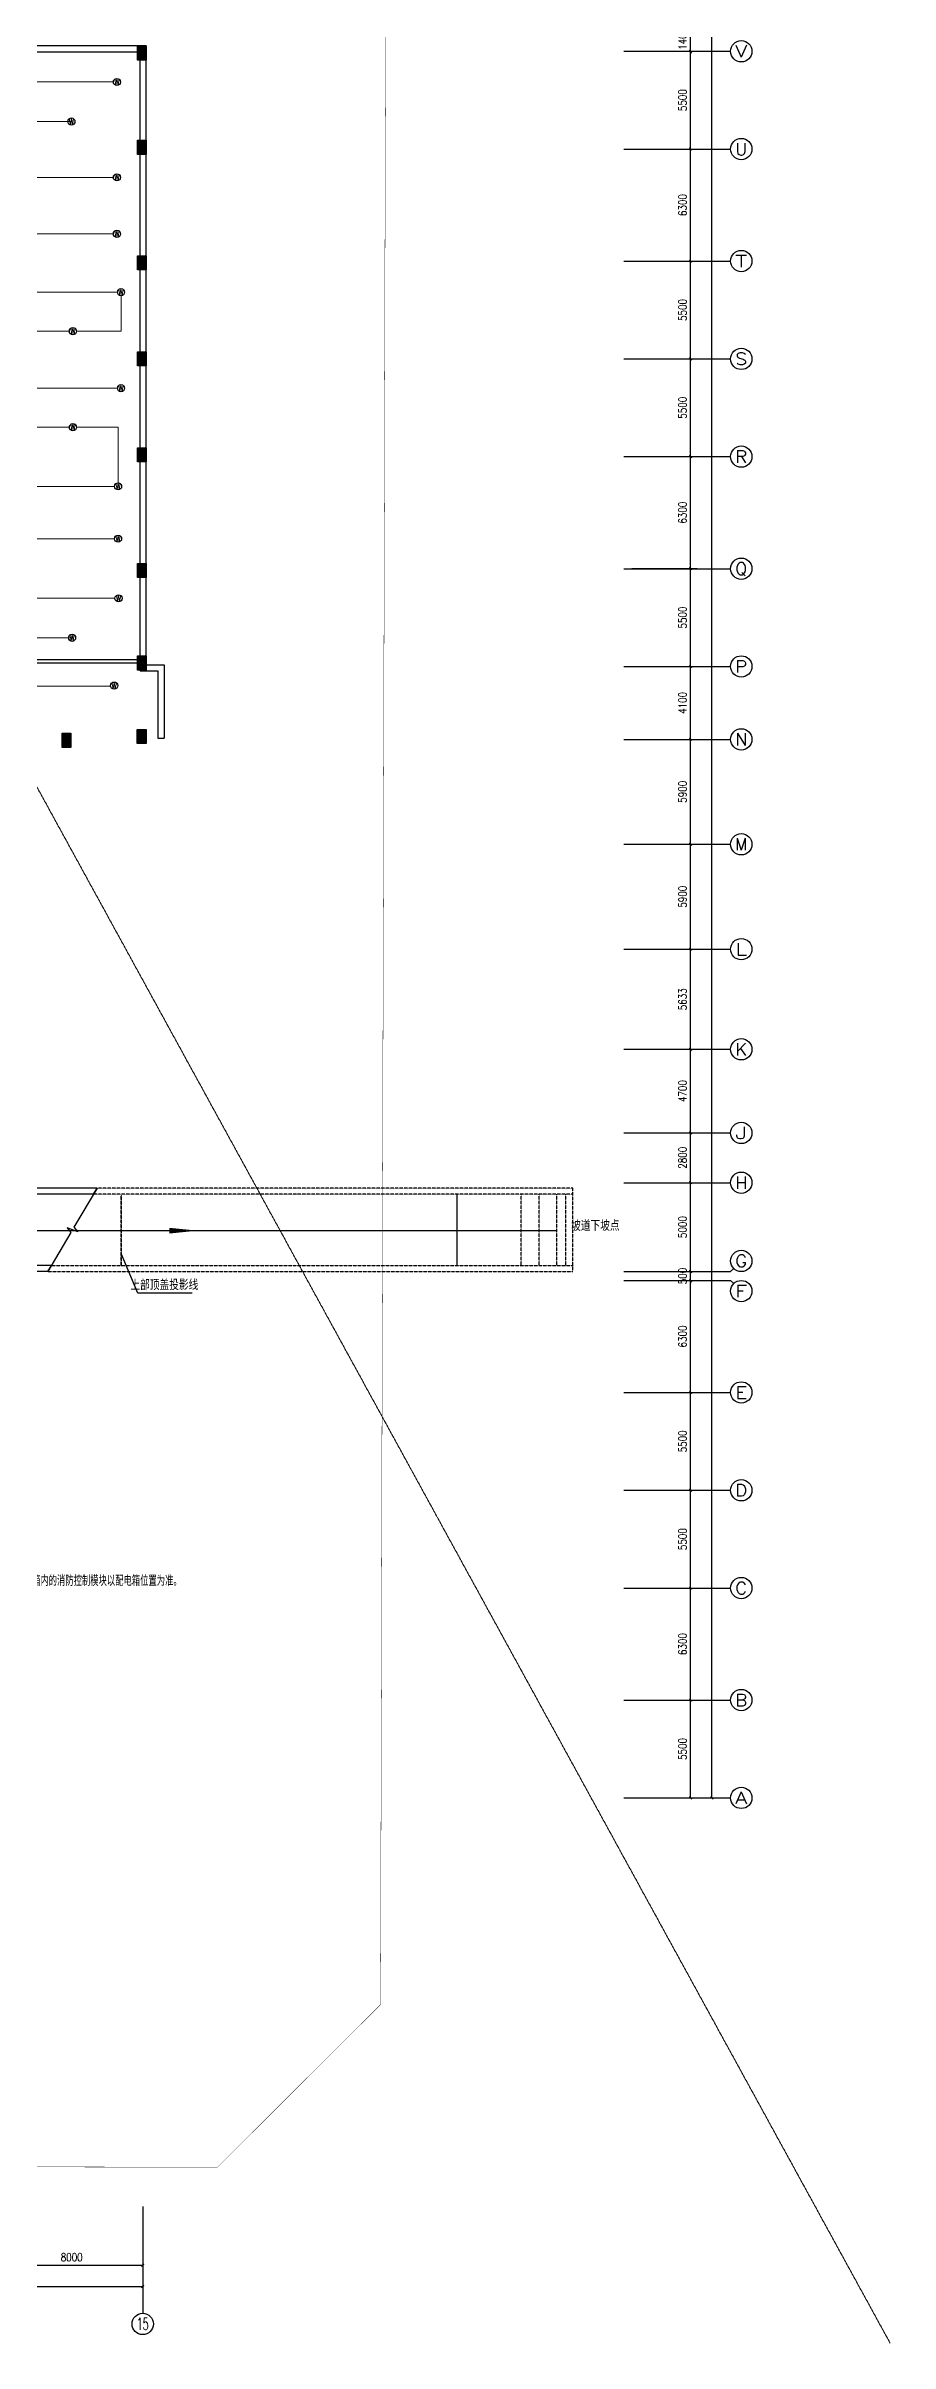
# Model space of a CAD drawing. Extents: x -1348811 to 123514, y -640545 to 749356.
# Drawn here: x -504003 to -456497, y -624013 to -494816 of the extents above; entities that cross this region are included whole.
import ezdxf
from ezdxf.enums import TextEntityAlignment as Align

# ---------------------------------------------------------------- set-up
doc = ezdxf.new("R2010")
doc.units = 0
doc.header["$LTSCALE"] = 10
doc.header["$MEASUREMENT"] = 0
for name, pattern in [('DASH', [0.35, 0.25, -0.1]), ('DASHDOT', [25.4, 12.7, -6.35, 0, -6.35]), ('常规', [20, 10, 0, 10])]:
    doc.linetypes.add(name, pattern=pattern)
doc.layers.get('0').update_dxf_attribs({"linetype": 'CONTINUOUS'})
doc.layers.get('Defpoints').update_dxf_attribs({"linetype": 'CONTINUOUS'})
for name, color, linetype in [('A-STAIRS', 9, 'CONTINUOUS'), ('AXIS', 3, 'CONTINUOUS'), ('AXIS_TEXT', 7, 'CONTINUOUS'), ('COLU', 1, 'CONTINUOUS'), ('COLU_HATCH', 252, 'CONTINUOUS'), ('DIM_SYMB', 3, 'CONTINUOUS'), ('jlq', 1, 'CONTINUOUS'), ('RD-equip', 3, 'CONTINUOUS'), ('RD-Text', 4, 'CONTINUOUS'), ('TEXT', 7, 'CONTINUOUS'), ('wall', 8, 'CONTINUOUS'), ('控制线', 5, 'CONTINUOUS')]:
    doc.layers.add(name, color=color, linetype=linetype)
doc.layers.add('RD-Line', color=2, linetype='常规', lineweight=0)
doc.styles.add('_TCH_AXIS', font='COMPLEX', dxfattribs={"bigfont": 'GBCBIG'})
doc.styles.add('COMPLEX', font='COMPLEX')
doc.styles.add('DIM_FONT', font='SIMPLEX', dxfattribs={"width": 0.8, "bigfont": 'HZTXT'})
doc.styles.add('FS1', font='txt4.shx', dxfattribs={"width": 0.8, "bigfont": 'fstxt.shx'})
doc.styles.add('FS2', font='tjromans.shx', dxfattribs={"width": 0.8, "bigfont": 'tjhztxt.shx'})
doc.dimstyles.new('DIMN150', dxfattribs={"dimscale": 1.5, "dimtxt": 300, "dimasz": 100, "dimexe": 250, "dimexo": 300, "dimgap": 150, "dimtad": 1, "dimdec": 0, "dimzin": 0, "dimdsep": 46, "dimtxsty": 'DIM_FONT', "dimblk": 'ARCHTICK', "dimcen": 0.09, "dimclrt": 7, "dimazin": 2, "dimtfac": 1, "dimtdec": 0, "dimtix": 1, "dimtmove": 2, "dimatfit": 3, "dimfxl": 0, "dimtolj": 1, "dimtzin": 0, "dimarcsym": 0})

# ---------------------------------------------------------------- blocks, each defined once
blk = doc.blocks.new('_ARROW')
blk.add_solid([(0, 0), (-1, 0.1), (-1, -0.1)])
blk = doc.blocks.new('_AXISO')
blk.add_circle((0, 0), 0.5)
at = {"layer": 'AXIS_TEXT', "style": 'COMPLEX', "width": 1.041667}
blk.add_attdef('A', text='', height=0.56, dxfattribs=at).set_placement((-0.25, -0.28), (0.25, -0.28), align=Align.FIT)
blk = doc.blocks.new('_ArchTick')
at = {"color": 0, "linetype": 'ByBlock', "const_width": 0.4}
blk.add_lwpolyline([(-0.5, -0.5), (0.5, 0.5)], dxfattribs=at)
blk = doc.blocks.new('*D1795')
at = {"layer": 'AXIS', "color": 0, "lineweight": -2}
for p, q in [((-594553, -616337), (-594553, -621212)), ((-498553, -616337), (-498553, -621212)), ((-594553, -620837), (-498553, -620837))]:
    blk.add_line(p, q, dxfattribs=at)
at = {"layer": 'Defpoints', "color": 0}
for p in [(-594553, -615887), (-498553, -615887), (-498553, -620837)]:
    blk.add_point(p, dxfattribs=at)
at = {"layer": 'AXIS', "color": 0, "lineweight": -2, "xscale": 150, "yscale": 150, "zscale": 150, "rotation": 180}
blk.add_blockref('_ArchTick', (-594553, -620837), dxfattribs=at)
at = {"layer": 'AXIS', "color": 0, "lineweight": -2, "xscale": 150, "yscale": 150, "zscale": 150}
blk.add_blockref('_ArchTick', (-498553, -620837), dxfattribs=at)
at = {"layer": 'AXIS', "color": 7, "insert": (-546553, -620387), "char_height": 450, "attachment_point": 5, "style": 'DIM_FONT'}
blk.add_mtext('\\A1;96000', dxfattribs=at)
blk = doc.blocks.new('*D1808')
at = {"layer": 'AXIS', "color": 0, "lineweight": -2}
for p, q in [((-506553, -616337), (-506553, -620012)), ((-498553, -616337), (-498553, -620012)), ((-506553, -619637), (-498553, -619637))]:
    blk.add_line(p, q, dxfattribs=at)
at = {"layer": 'Defpoints', "color": 0}
for p in [(-506553, -615887), (-498553, -615887), (-498553, -619637)]:
    blk.add_point(p, dxfattribs=at)
at = {"layer": 'AXIS', "color": 0, "lineweight": -2, "xscale": 150, "yscale": 150, "zscale": 150, "rotation": 180}
blk.add_blockref('_ArchTick', (-506553, -619637), dxfattribs=at)
at = {"layer": 'AXIS', "color": 0, "lineweight": -2, "xscale": 150, "yscale": 150, "zscale": 150}
blk.add_blockref('_ArchTick', (-498553, -619637), dxfattribs=at)
at = {"layer": 'AXIS', "color": 7, "insert": (-502553, -619187), "char_height": 450, "attachment_point": 5, "style": 'DIM_FONT'}
blk.add_mtext('\\A1;8000', dxfattribs=at)
blk = doc.blocks.new('*D1809')
at = {"layer": 'AXIS', "color": 0, "lineweight": -2}
for p, q in [((-471023, -382016), (-466148, -382016)), ((-466523, -593350), (-466523, -382016)), ((-471023, -593350), (-466148, -593350))]:
    blk.add_line(p, q, dxfattribs=at)
at = {"layer": 'Defpoints', "color": 0}
for p in [(-471473, -382016), (-466523, -382016), (-471473, -593350)]:
    blk.add_point(p, dxfattribs=at)
at = {"layer": 'AXIS', "color": 0, "lineweight": -2, "xscale": 150, "yscale": 150, "zscale": 150}
for p, rotation in [((-466523, -382016), 90), ((-466523, -593350), 270)]:
    blk.add_blockref('_ArchTick', p, dxfattribs=dict(at, rotation=rotation))
at = {"layer": 'AXIS', "color": 7, "insert": (-466973, -487683), "char_height": 450, "attachment_point": 5, "rotation": 90, "style": 'DIM_FONT'}
blk.add_mtext('\\A1;211333', dxfattribs=at)
blk = doc.blocks.new('*D1810')
at = {"layer": 'AXIS', "color": 0, "lineweight": -2}
for p, q in [((-471023, -587850), (-467348, -587850)), ((-467723, -593350), (-467723, -587850)), ((-471023, -593350), (-467348, -593350))]:
    blk.add_line(p, q, dxfattribs=at)
at = {"layer": 'Defpoints', "color": 0}
for p in [(-471473, -587850), (-467723, -587850), (-471473, -593350)]:
    blk.add_point(p, dxfattribs=at)
at = {"layer": 'AXIS', "color": 0, "lineweight": -2, "xscale": 150, "yscale": 150, "zscale": 150}
for p, rotation in [((-467723, -587850), 90), ((-467723, -593350), 270)]:
    blk.add_blockref('_ArchTick', p, dxfattribs=dict(at, rotation=rotation))
at = {"layer": 'AXIS', "color": 7, "insert": (-468173, -590600), "char_height": 450, "attachment_point": 5, "rotation": 90, "style": 'DIM_FONT'}
blk.add_mtext('\\A1;5500', dxfattribs=at)
blk = doc.blocks.new('*D1811')
at = {"layer": 'AXIS', "color": 0, "lineweight": -2}
for p, q in [((-471023, -581550), (-467348, -581550)), ((-467723, -587850), (-467723, -581550)), ((-471023, -587850), (-467348, -587850))]:
    blk.add_line(p, q, dxfattribs=at)
at = {"layer": 'Defpoints', "color": 0}
for p in [(-471473, -581550), (-467723, -581550), (-471473, -587850)]:
    blk.add_point(p, dxfattribs=at)
at = {"layer": 'AXIS', "color": 0, "lineweight": -2, "xscale": 150, "yscale": 150, "zscale": 150}
for p, rotation in [((-467723, -581550), 90), ((-467723, -587850), 270)]:
    blk.add_blockref('_ArchTick', p, dxfattribs=dict(at, rotation=rotation))
at = {"layer": 'AXIS', "color": 7, "insert": (-468173, -584700), "char_height": 450, "attachment_point": 5, "rotation": 90, "style": 'DIM_FONT'}
blk.add_mtext('\\A1;6300', dxfattribs=at)
blk = doc.blocks.new('*D1812')
at = {"layer": 'AXIS', "color": 0, "lineweight": -2}
for p, q in [((-471023, -576050), (-467348, -576050)), ((-467723, -581550), (-467723, -576050)), ((-471023, -581550), (-467348, -581550))]:
    blk.add_line(p, q, dxfattribs=at)
at = {"layer": 'Defpoints', "color": 0}
for p in [(-471473, -576050), (-467723, -576050), (-471473, -581550)]:
    blk.add_point(p, dxfattribs=at)
at = {"layer": 'AXIS', "color": 0, "lineweight": -2, "xscale": 150, "yscale": 150, "zscale": 150}
for p, rotation in [((-467723, -576050), 90), ((-467723, -581550), 270)]:
    blk.add_blockref('_ArchTick', p, dxfattribs=dict(at, rotation=rotation))
at = {"layer": 'AXIS', "color": 7, "insert": (-468173, -578800), "char_height": 450, "attachment_point": 5, "rotation": 90, "style": 'DIM_FONT'}
blk.add_mtext('\\A1;5500', dxfattribs=at)
blk = doc.blocks.new('*D1813')
at = {"layer": 'AXIS', "color": 0, "lineweight": -2}
for p, q in [((-471023, -570550), (-467348, -570550)), ((-467723, -576050), (-467723, -570550)), ((-471023, -576050), (-467348, -576050))]:
    blk.add_line(p, q, dxfattribs=at)
at = {"layer": 'Defpoints', "color": 0}
for p in [(-471473, -570550), (-467723, -570550), (-471473, -576050)]:
    blk.add_point(p, dxfattribs=at)
at = {"layer": 'AXIS', "color": 0, "lineweight": -2, "xscale": 150, "yscale": 150, "zscale": 150}
for p, rotation in [((-467723, -570550), 90), ((-467723, -576050), 270)]:
    blk.add_blockref('_ArchTick', p, dxfattribs=dict(at, rotation=rotation))
at = {"layer": 'AXIS', "color": 7, "insert": (-468173, -573300), "char_height": 450, "attachment_point": 5, "rotation": 90, "style": 'DIM_FONT'}
blk.add_mtext('\\A1;5500', dxfattribs=at)
blk = doc.blocks.new('*D1814')
at = {"layer": 'AXIS', "color": 0, "lineweight": -2}
for p, q in [((-471023, -564250), (-467348, -564250)), ((-467723, -570550), (-467723, -564250)), ((-471023, -570550), (-467348, -570550))]:
    blk.add_line(p, q, dxfattribs=at)
at = {"layer": 'Defpoints', "color": 0}
for p in [(-471473, -564250), (-467723, -564250), (-471473, -570550)]:
    blk.add_point(p, dxfattribs=at)
at = {"layer": 'AXIS', "color": 0, "lineweight": -2, "xscale": 150, "yscale": 150, "zscale": 150}
for p, rotation in [((-467723, -564250), 90), ((-467723, -570550), 270)]:
    blk.add_blockref('_ArchTick', p, dxfattribs=dict(at, rotation=rotation))
at = {"layer": 'AXIS', "color": 7, "insert": (-468173, -567400), "char_height": 450, "attachment_point": 5, "rotation": 90, "style": 'DIM_FONT'}
blk.add_mtext('\\A1;6300', dxfattribs=at)
blk = doc.blocks.new('*D1815')
at = {"layer": 'AXIS', "color": 0, "lineweight": -2}
for p, q in [((-471023, -563750), (-467348, -563750)), ((-471023, -564250), (-467348, -564250)), ((-467723, -563750), (-467723, -563600)), ((-467723, -564250), (-467723, -563750)), ((-467723, -564250), (-467723, -564400))]:
    blk.add_line(p, q, dxfattribs=at)
at = {"layer": 'Defpoints', "color": 0}
for p in [(-471473, -563750), (-471473, -564250), (-467723, -563750)]:
    blk.add_point(p, dxfattribs=at)
at = {"layer": 'AXIS', "color": 0, "lineweight": -2, "xscale": 150, "yscale": 150, "zscale": 150}
for p, rotation in [((-467723, -563750), 270), ((-467723, -564250), 90)]:
    blk.add_blockref('_ArchTick', p, dxfattribs=dict(at, rotation=rotation))
at = {"layer": 'AXIS', "color": 7, "insert": (-468173, -564000), "char_height": 450, "attachment_point": 5, "rotation": 90, "style": 'DIM_FONT'}
blk.add_mtext('\\A1;500', dxfattribs=at)
blk = doc.blocks.new('*D1816')
at = {"layer": 'AXIS', "color": 0, "lineweight": -2}
for p, q in [((-471023, -558750), (-467348, -558750)), ((-467723, -563750), (-467723, -558750)), ((-471023, -563750), (-467348, -563750))]:
    blk.add_line(p, q, dxfattribs=at)
at = {"layer": 'Defpoints', "color": 0}
for p in [(-471473, -558750), (-467723, -558750), (-471473, -563750)]:
    blk.add_point(p, dxfattribs=at)
at = {"layer": 'AXIS', "color": 0, "lineweight": -2, "xscale": 150, "yscale": 150, "zscale": 150}
for p, rotation in [((-467723, -558750), 90), ((-467723, -563750), 270)]:
    blk.add_blockref('_ArchTick', p, dxfattribs=dict(at, rotation=rotation))
at = {"layer": 'AXIS', "color": 7, "insert": (-468173, -561250), "char_height": 450, "attachment_point": 5, "rotation": 90, "style": 'DIM_FONT'}
blk.add_mtext('\\A1;5000', dxfattribs=at)
blk = doc.blocks.new('*D1817')
at = {"layer": 'AXIS', "color": 0, "lineweight": -2}
for p, q in [((-471023, -555950), (-467348, -555950)), ((-467723, -558750), (-467723, -555950)), ((-471023, -558750), (-467348, -558750))]:
    blk.add_line(p, q, dxfattribs=at)
at = {"layer": 'Defpoints', "color": 0}
for p in [(-471473, -555950), (-467723, -555950), (-471473, -558750)]:
    blk.add_point(p, dxfattribs=at)
at = {"layer": 'AXIS', "color": 0, "lineweight": -2, "xscale": 150, "yscale": 150, "zscale": 150}
for p, rotation in [((-467723, -555950), 90), ((-467723, -558750), 270)]:
    blk.add_blockref('_ArchTick', p, dxfattribs=dict(at, rotation=rotation))
at = {"layer": 'AXIS', "color": 7, "insert": (-468173, -557350), "char_height": 450, "attachment_point": 5, "rotation": 90, "style": 'DIM_FONT'}
blk.add_mtext('\\A1;2800', dxfattribs=at)
blk = doc.blocks.new('*D1818')
at = {"layer": 'AXIS', "color": 0, "lineweight": -2}
for p, q in [((-471023, -551250), (-467348, -551250)), ((-467723, -555950), (-467723, -551250)), ((-471023, -555950), (-467348, -555950))]:
    blk.add_line(p, q, dxfattribs=at)
at = {"layer": 'Defpoints', "color": 0}
for p in [(-471473, -551250), (-467723, -551250), (-471473, -555950)]:
    blk.add_point(p, dxfattribs=at)
at = {"layer": 'AXIS', "color": 0, "lineweight": -2, "xscale": 150, "yscale": 150, "zscale": 150}
for p, rotation in [((-467723, -551250), 90), ((-467723, -555950), 270)]:
    blk.add_blockref('_ArchTick', p, dxfattribs=dict(at, rotation=rotation))
at = {"layer": 'AXIS', "color": 7, "insert": (-468173, -553600), "char_height": 450, "attachment_point": 5, "rotation": 90, "style": 'DIM_FONT'}
blk.add_mtext('\\A1;4700', dxfattribs=at)
blk = doc.blocks.new('*D1819')
at = {"layer": 'AXIS', "color": 0, "lineweight": -2}
for p, q in [((-471023, -545616), (-467348, -545616)), ((-467723, -551250), (-467723, -545616)), ((-471023, -551250), (-467348, -551250))]:
    blk.add_line(p, q, dxfattribs=at)
at = {"layer": 'Defpoints', "color": 0}
for p in [(-471473, -545616), (-467723, -545616), (-471473, -551250)]:
    blk.add_point(p, dxfattribs=at)
at = {"layer": 'AXIS', "color": 0, "lineweight": -2, "xscale": 150, "yscale": 150, "zscale": 150}
for p, rotation in [((-467723, -545616), 90), ((-467723, -551250), 270)]:
    blk.add_blockref('_ArchTick', p, dxfattribs=dict(at, rotation=rotation))
at = {"layer": 'AXIS', "color": 7, "insert": (-468173, -548433), "char_height": 450, "attachment_point": 5, "rotation": 90, "style": 'DIM_FONT'}
blk.add_mtext('\\A1;5633', dxfattribs=at)
blk = doc.blocks.new('*D1820')
at = {"layer": 'AXIS', "color": 0, "lineweight": -2}
for p, q in [((-471023, -539716), (-467348, -539716)), ((-467723, -545616), (-467723, -539716)), ((-471023, -545616), (-467348, -545616))]:
    blk.add_line(p, q, dxfattribs=at)
at = {"layer": 'Defpoints', "color": 0}
for p in [(-471473, -539716), (-467723, -539716), (-471473, -545616)]:
    blk.add_point(p, dxfattribs=at)
at = {"layer": 'AXIS', "color": 0, "lineweight": -2, "xscale": 150, "yscale": 150, "zscale": 150}
for p, rotation in [((-467723, -539716), 90), ((-467723, -545616), 270)]:
    blk.add_blockref('_ArchTick', p, dxfattribs=dict(at, rotation=rotation))
at = {"layer": 'AXIS', "color": 7, "insert": (-468173, -542666), "char_height": 450, "attachment_point": 5, "rotation": 90, "style": 'DIM_FONT'}
blk.add_mtext('\\A1;5900', dxfattribs=at)
blk = doc.blocks.new('*D1821')
at = {"layer": 'AXIS', "color": 0, "lineweight": -2}
for p, q in [((-471023, -533816), (-467348, -533816)), ((-467723, -539716), (-467723, -533816)), ((-471023, -539716), (-467348, -539716))]:
    blk.add_line(p, q, dxfattribs=at)
at = {"layer": 'Defpoints', "color": 0}
for p in [(-471473, -533816), (-467723, -533816), (-471473, -539716)]:
    blk.add_point(p, dxfattribs=at)
at = {"layer": 'AXIS', "color": 0, "lineweight": -2, "xscale": 150, "yscale": 150, "zscale": 150}
for p, rotation in [((-467723, -533816), 90), ((-467723, -539716), 270)]:
    blk.add_blockref('_ArchTick', p, dxfattribs=dict(at, rotation=rotation))
at = {"layer": 'AXIS', "color": 7, "insert": (-468173, -536766), "char_height": 450, "attachment_point": 5, "rotation": 90, "style": 'DIM_FONT'}
blk.add_mtext('\\A1;5900', dxfattribs=at)
blk = doc.blocks.new('*D1822')
at = {"layer": 'AXIS', "color": 0, "lineweight": -2}
for p, q in [((-471023, -529716), (-467348, -529716)), ((-467723, -533816), (-467723, -529716)), ((-471023, -533816), (-467348, -533816))]:
    blk.add_line(p, q, dxfattribs=at)
at = {"layer": 'Defpoints', "color": 0}
for p in [(-471473, -529716), (-467723, -529716), (-471473, -533816)]:
    blk.add_point(p, dxfattribs=at)
at = {"layer": 'AXIS', "color": 0, "lineweight": -2, "xscale": 150, "yscale": 150, "zscale": 150}
for p, rotation in [((-467723, -529716), 90), ((-467723, -533816), 270)]:
    blk.add_blockref('_ArchTick', p, dxfattribs=dict(at, rotation=rotation))
at = {"layer": 'AXIS', "color": 7, "insert": (-468173, -531766), "char_height": 450, "attachment_point": 5, "rotation": 90, "style": 'DIM_FONT'}
blk.add_mtext('\\A1;4100', dxfattribs=at)
blk = doc.blocks.new('*D1823')
at = {"layer": 'AXIS', "color": 0, "lineweight": -2}
for p, q in [((-471023, -524216), (-467348, -524216)), ((-467723, -529716), (-467723, -524216)), ((-471023, -529716), (-467348, -529716))]:
    blk.add_line(p, q, dxfattribs=at)
at = {"layer": 'Defpoints', "color": 0}
for p in [(-471473, -524216), (-467723, -524216), (-471473, -529716)]:
    blk.add_point(p, dxfattribs=at)
at = {"layer": 'AXIS', "color": 0, "lineweight": -2, "xscale": 150, "yscale": 150, "zscale": 150}
for p, rotation in [((-467723, -524216), 90), ((-467723, -529716), 270)]:
    blk.add_blockref('_ArchTick', p, dxfattribs=dict(at, rotation=rotation))
at = {"layer": 'AXIS', "color": 7, "insert": (-468173, -526966), "char_height": 450, "attachment_point": 5, "rotation": 90, "style": 'DIM_FONT'}
blk.add_mtext('\\A1;5500', dxfattribs=at)
blk = doc.blocks.new('*D1824')
at = {"layer": 'AXIS', "color": 0, "lineweight": -2}
for p, q in [((-471023, -517916), (-467348, -517916)), ((-467723, -524216), (-467723, -517916)), ((-471023, -524216), (-467348, -524216))]:
    blk.add_line(p, q, dxfattribs=at)
at = {"layer": 'Defpoints', "color": 0}
for p in [(-471473, -517916), (-467723, -517916), (-471473, -524216)]:
    blk.add_point(p, dxfattribs=at)
at = {"layer": 'AXIS', "color": 0, "lineweight": -2, "xscale": 150, "yscale": 150, "zscale": 150}
for p, rotation in [((-467723, -517916), 90), ((-467723, -524216), 270)]:
    blk.add_blockref('_ArchTick', p, dxfattribs=dict(at, rotation=rotation))
at = {"layer": 'AXIS', "color": 7, "insert": (-468173, -521066), "char_height": 450, "attachment_point": 5, "rotation": 90, "style": 'DIM_FONT'}
blk.add_mtext('\\A1;6300', dxfattribs=at)
blk = doc.blocks.new('*D1825')
at = {"layer": 'AXIS', "color": 0, "lineweight": -2}
for p, q in [((-471023, -512416), (-467348, -512416)), ((-467723, -517916), (-467723, -512416)), ((-471023, -517916), (-467348, -517916))]:
    blk.add_line(p, q, dxfattribs=at)
at = {"layer": 'Defpoints', "color": 0}
for p in [(-471473, -512416), (-467723, -512416), (-471473, -517916)]:
    blk.add_point(p, dxfattribs=at)
at = {"layer": 'AXIS', "color": 0, "lineweight": -2, "xscale": 150, "yscale": 150, "zscale": 150}
for p, rotation in [((-467723, -512416), 90), ((-467723, -517916), 270)]:
    blk.add_blockref('_ArchTick', p, dxfattribs=dict(at, rotation=rotation))
at = {"layer": 'AXIS', "color": 7, "insert": (-468173, -515166), "char_height": 450, "attachment_point": 5, "rotation": 90, "style": 'DIM_FONT'}
blk.add_mtext('\\A1;5500', dxfattribs=at)
blk = doc.blocks.new('*D1826')
at = {"layer": 'AXIS', "color": 0, "lineweight": -2}
for p, q in [((-471023, -506916), (-467348, -506916)), ((-467723, -512416), (-467723, -506916)), ((-471023, -512416), (-467348, -512416))]:
    blk.add_line(p, q, dxfattribs=at)
at = {"layer": 'Defpoints', "color": 0}
for p in [(-471473, -506916), (-467723, -506916), (-471473, -512416)]:
    blk.add_point(p, dxfattribs=at)
at = {"layer": 'AXIS', "color": 0, "lineweight": -2, "xscale": 150, "yscale": 150, "zscale": 150}
for p, rotation in [((-467723, -506916), 90), ((-467723, -512416), 270)]:
    blk.add_blockref('_ArchTick', p, dxfattribs=dict(at, rotation=rotation))
at = {"layer": 'AXIS', "color": 7, "insert": (-468173, -509666), "char_height": 450, "attachment_point": 5, "rotation": 90, "style": 'DIM_FONT'}
blk.add_mtext('\\A1;5500', dxfattribs=at)
blk = doc.blocks.new('*D1827')
at = {"layer": 'AXIS', "color": 0, "lineweight": -2}
for p, q in [((-471023, -500616), (-467348, -500616)), ((-467723, -506916), (-467723, -500616)), ((-471023, -506916), (-467348, -506916))]:
    blk.add_line(p, q, dxfattribs=at)
at = {"layer": 'Defpoints', "color": 0}
for p in [(-471473, -500616), (-467723, -500616), (-471473, -506916)]:
    blk.add_point(p, dxfattribs=at)
at = {"layer": 'AXIS', "color": 0, "lineweight": -2, "xscale": 150, "yscale": 150, "zscale": 150}
for p, rotation in [((-467723, -500616), 90), ((-467723, -506916), 270)]:
    blk.add_blockref('_ArchTick', p, dxfattribs=dict(at, rotation=rotation))
at = {"layer": 'AXIS', "color": 7, "insert": (-468173, -503766), "char_height": 450, "attachment_point": 5, "rotation": 90, "style": 'DIM_FONT'}
blk.add_mtext('\\A1;6300', dxfattribs=at)
blk = doc.blocks.new('*D1828')
at = {"layer": 'AXIS', "color": 0, "lineweight": -2}
for p, q in [((-471023, -495116), (-467348, -495116)), ((-467723, -500616), (-467723, -495116)), ((-471023, -500616), (-467348, -500616))]:
    blk.add_line(p, q, dxfattribs=at)
at = {"layer": 'Defpoints', "color": 0}
for p in [(-471473, -495116), (-467723, -495116), (-471473, -500616)]:
    blk.add_point(p, dxfattribs=at)
at = {"layer": 'AXIS', "color": 0, "lineweight": -2, "xscale": 150, "yscale": 150, "zscale": 150}
for p, rotation in [((-467723, -495116), 90), ((-467723, -500616), 270)]:
    blk.add_blockref('_ArchTick', p, dxfattribs=dict(at, rotation=rotation))
at = {"layer": 'AXIS', "color": 7, "insert": (-468173, -497866), "char_height": 450, "attachment_point": 5, "rotation": 90, "style": 'DIM_FONT'}
blk.add_mtext('\\A1;5500', dxfattribs=at)
blk = doc.blocks.new('*D1829')
at = {"layer": 'AXIS', "color": 0, "lineweight": -2}
for p, q in [((-471023, -493716), (-467348, -493716)), ((-467723, -493716), (-467723, -493566)), ((-467723, -495116), (-467723, -493716)), ((-471023, -495116), (-467348, -495116)), ((-467723, -495116), (-467723, -495266))]:
    blk.add_line(p, q, dxfattribs=at)
at = {"layer": 'Defpoints', "color": 0}
for p in [(-471473, -493716), (-467723, -493716), (-471473, -495116)]:
    blk.add_point(p, dxfattribs=at)
at = {"layer": 'AXIS', "color": 0, "lineweight": -2, "xscale": 150, "yscale": 150, "zscale": 150}
for p, rotation in [((-467723, -493716), 270), ((-467723, -495116), 90)]:
    blk.add_blockref('_ArchTick', p, dxfattribs=dict(at, rotation=rotation))
at = {"layer": 'AXIS', "color": 7, "insert": (-468173, -494416), "char_height": 450, "attachment_point": 5, "rotation": 90, "style": 'DIM_FONT'}
blk.add_mtext('\\A1;1400', dxfattribs=at)
blk = doc.blocks.new('WG')
at = {"layer": 'RD-equip'}
blk.add_circle((0, 0), 200, dxfattribs=at)
at = {"layer": 'RD-equip', "color": 4, "style": 'FS1', "width": 0.8}
blk.add_attdef('消防', text='', height=360, dxfattribs=at).set_placement((0, 0), align=Align.MIDDLE)
blk = doc.blocks.new('WWWW')
at = {"layer": 'RD-equip'}
blk.add_blockref('WG', (0, 0), dxfattribs=at).add_auto_attribs({'消防': 'W'})

msp = doc.modelspace()

# ---------------------------------------------------------------- hatches: boundary and pattern name
at = {"layer": 'COLU_HATCH'}
for points in [[(-498853.4, -494816.4), (-498353.4, -494816.4), (-498353.4, -495616.4), (-498853.4, -495616.4)], [(-498853.4, -500116.4), (-498353.4, -500116.4), (-498353.4, -500916.4), (-498853.4, -500916.4)], [(-498853.4, -506616.4), (-498353.4, -506616.4), (-498353.4, -507416.4), (-498853.4, -507416.4)], [(-498853.4, -512016.4), (-498353.4, -512016.4), (-498353.4, -512816.4), (-498853.4, -512816.4)], [(-498853.4, -517416.4), (-498353.4, -517416.4), (-498353.4, -518216.4), (-498853.4, -518216.4)], [(-498853.4, -523916.4), (-498353.4, -523916.4), (-498353.4, -524716.4), (-498853.4, -524716.4)], [(-498853.4, -529116.4), (-498353.4, -529116.4), (-498353.4, -529916.4), (-498853.4, -529916.4)], [(-503092.6, -533466.4), (-502592.6, -533466.4), (-502592.6, -534266.4), (-503092.6, -534266.4)], [(-498865.7, -533254.9), (-498365.7, -533254.9), (-498365.7, -534054.9), (-498865.7, -534054.9)]]:
    msp.add_hatch(color=256, dxfattribs=at).paths.add_polyline_path(points)

# ---------------------------------------------------------------- linework, layer by layer
at = {"layer": 'A-STAIRS', "linetype": 'DASH', "ltscale": 5}
for p, q in [((-474353.4, -559399.8), (-501327.5, -559399.8)), ((-474353.4, -559049.8), (-501120.3, -559049.8)), ((-477253.4, -563449.8), (-477253.4, -559399.8)), ((-476253.4, -563449.8), (-476253.4, -559399.8)), ((-475253.4, -563449.8), (-475253.4, -559399.8)), ((-474753.4, -563449.8), (-474753.4, -559399.8)), ((-474353.4, -563749.8), (-474353.4, -559049.8)), ((-499772.4, -559449.8), (-499772.4, -563449.8)), ((-499772.4, -563449.8), (-499772.4, -559449.8)), ((-503903.2, -563749.8), (-474353.4, -563749.8)), ((-503696, -563399.8), (-474323.8, -563399.8))]:
    msp.add_line(p, q, dxfattribs=at)
at = {"layer": 'A-STAIRS', "linetype": 'ByBlock'}
msp.add_line((-480853.4, -563449.8), (-480853.4, -559399.8), dxfattribs=at)
msp.add_lwpolyline([(-475253.4, -561449.8), (-522853.4, -561449.8)], dxfattribs=at)
at = {"layer": 'AXIS'}
for p, q in [((-471472.6, -495116.4), (-465472.6, -495116.4)), ((-471472.6, -500616.4), (-465472.6, -500616.4)), ((-471472.6, -506916.4), (-465472.6, -506916.4)), ((-471472.6, -512416.4), (-465472.6, -512416.4)), ((-471472.6, -517916.4), (-465472.6, -517916.4)), ((-471472.6, -524216.4), (-465472.6, -524216.4)), ((-471472.6, -529716.4), (-465472.6, -529716.4)), ((-471472.6, -533816.4), (-465472.6, -533816.4)), ((-471472.6, -539716.4), (-465472.6, -539716.4)), ((-471472.6, -545616.4), (-465472.6, -545616.4)), ((-471472.6, -551249.8), (-465472.6, -551249.8)), ((-471472.6, -555949.8), (-465472.6, -555949.8)), ((-471472.6, -558749.8), (-465472.6, -558749.8)), ((-471472.6, -563749.8), (-465472.6, -563749.8)), ((-471472.6, -564249.8), (-465472.6, -564249.8)), ((-465296.8, -563574.1), (-465472.6, -563749.8)), ((-465296.8, -564425.6), (-465472.6, -564249.8)), ((-471472.6, -570549.8), (-465472.6, -570549.8)), ((-471472.6, -576049.8), (-465472.6, -576049.8)), ((-471472.6, -581549.8), (-465472.6, -581549.8)), ((-471472.6, -587849.8), (-465472.6, -587849.8)), ((-471472.6, -593349.8), (-465472.6, -593349.8)), ((-498553.4, -616337.5), (-498553.4, -622337.5))]:
    msp.add_line(p, q, dxfattribs=at)
at = {"layer": 'COLU'}
for points in [[(-498853.4, -494816.4), (-498353.4, -494816.4), (-498353.4, -495616.4), (-498853.4, -495616.4)], [(-498853.4, -500116.4), (-498353.4, -500116.4), (-498353.4, -500916.4), (-498853.4, -500916.4)], [(-498853.4, -506616.4), (-498353.4, -506616.4), (-498353.4, -507416.4), (-498853.4, -507416.4)], [(-498853.4, -512016.4), (-498353.4, -512016.4), (-498353.4, -512816.4), (-498853.4, -512816.4)], [(-498853.4, -517416.4), (-498353.4, -517416.4), (-498353.4, -518216.4), (-498853.4, -518216.4)], [(-498853.4, -523916.4), (-498353.4, -523916.4), (-498353.4, -524716.4), (-498853.4, -524716.4)], [(-498853.4, -529116.4), (-498353.4, -529116.4), (-498353.4, -529916.4), (-498853.4, -529916.4)], [(-503092.6, -533466.4), (-502592.6, -533466.4), (-502592.6, -534266.4), (-503092.6, -534266.4)], [(-498865.7, -533254.9), (-498365.7, -533254.9), (-498365.7, -534054.9), (-498865.7, -534054.9)]]:
    msp.add_lwpolyline(points, close=True, dxfattribs=at)
at = {"layer": 'DIM_SYMB'}
msp.add_lwpolyline([(-501120.3, -559049.8), (-502425.8, -561254.6), (-502213.1, -561513.8), (-502811.8, -561288.4), (-502597.7, -561545), (-503903.2, -563749.8)], dxfattribs=at)
at = {"layer": 'jlq'}
for p, q in [((-498353.4, -494816.4), (-522303.4, -494816.4)), ((-498353.4, -529616.4), (-498353.4, -494816.4)), ((-498703.4, -495166.4), (-522303.4, -495166.4)), ((-498703.4, -529966.4), (-498703.4, -495166.4)), ((-498353.4, -529616.4), (-497353.4, -529616.4)), ((-497353.4, -529616.4), (-497353.4, -533758.5)), ((-498703.4, -529966.4), (-497703.4, -529966.4)), ((-497703.4, -529966.4), (-497703.4, -533757.6)), ((-497703.4, -533757.6), (-497353.4, -533758.5)), ((-501327.5, -559399.8), (-522903.4, -559399.8)), ((-501120.3, -559049.8), (-522553.4, -559049.8)), ((-501327.5, -559399.8), (-501120.3, -559049.8)), ((-503696, -563399.8), (-530703.4, -563399.8)), ((-503903.2, -563749.8), (-530353.4, -563749.8)), ((-503903.2, -563749.8), (-503696, -563399.8))]:
    msp.add_line(p, q, dxfattribs=at)
at = {"layer": 'RD-Line'}
for p, q in [((-608888.9, -346232.8), (-456497.3, -624013.4)), ((-505013.8, -496841.7), (-500207.9, -496841.7)), ((-502566.7, -499068), (-510389.4, -499068)), ((-505013.8, -502209), (-500207.9, -502209)), ((-505013.8, -505384.3), (-500207.9, -505384.3)), ((-499979.7, -508666.8), (-505013.8, -508666.8)), ((-499768, -508866.4), (-499768, -510858.9)), ((-510306.5, -510858.9), (-502683.7, -510858.9)), ((-502283.7, -510858.9), (-499768, -510858.9)), ((-505013.8, -514066.8), (-499979.7, -514066.8)), ((-502683.7, -516258.9), (-510306.5, -516258.9)), ((-499938.6, -516258.9), (-502283.7, -516258.9)), ((-499938.6, -519385.4), (-499938.6, -516258.9)), ((-504932.8, -519585.4), (-500140.7, -519585.4)), ((-504932.8, -522529.4), (-500140.7, -522529.4)), ((-504932.8, -525884.2), (-500116.5, -525884.2)), ((-502529.2, -528103.7), (-510352, -528103.7)), ((-504826.7, -530831.6), (-500358.7, -530831.6))]:
    msp.add_line(p, q, dxfattribs=at)
at = {"layer": 'TEXT'}
msp.add_lwpolyline([(-495775, -564964.9), (-498824.6, -564964.9), (-499772.4, -562741.8)], dxfattribs=at)
at = {"layer": 'wall', "linetype": 'ByBlock'}
for p, q in [((-506303.4, -529316.4), (-498853.4, -529316.4)), ((-506303.4, -529516.4), (-498853.4, -529516.4))]:
    msp.add_line(p, q, dxfattribs=at)
at = {"layer": '控制线', "color": 1, "linetype": 'DASHDOT', "ltscale": 0.1, "const_width": 20}
msp.add_lwpolyline([(-596991.3, -380582.5), (-490599.4, -344668.6), (-484524.5, -349145.6), (-485171.7, -604977.2), (-494347, -614119.1), (-597251.8, -614004.3)], close=True, dxfattribs=at)

# ---------------------------------------------------------------- block references
at = {"layer": 'A-STAIRS', "linetype": 'ByBlock', "xscale": -1600, "yscale": 1599.999999999767, "zscale": 1600, "rotation": 180.000000126732}
msp.add_blockref('_ARROW', (-495462.2, -561449.8), dxfattribs=at)
at = {"layer": 'AXIS'}
ref = msp.add_blockref('_AXISO', (-464872.6, -495116.4), dxfattribs=dict(at, xscale=1200, yscale=1200, zscale=1200))
ref.add_attrib('A', 'V', dxfattribs={"layer": 'AXIS_TEXT', "height": 678.8, "style": '_TCH_AXIS', "width": 1.166667}).set_placement((-465212, -495455.8), (-464533.2, -495455.8), align=Align.FIT)
ref = msp.add_blockref('_AXISO', (-464872.6, -500616.4), dxfattribs=dict(at, xscale=1200, yscale=1200, zscale=1200))
ref.add_attrib('A', 'U', dxfattribs={"layer": 'AXIS_TEXT', "height": 678.8, "style": '_TCH_AXIS', "width": 1.05}).set_placement((-465212, -500955.8), (-464533.2, -500955.8), align=Align.FIT)
ref = msp.add_blockref('_AXISO', (-464872.6, -506916.4), dxfattribs=dict(at, xscale=1200, yscale=1200, zscale=1200))
ref.add_attrib('A', 'T', dxfattribs={"layer": 'AXIS_TEXT', "height": 678.8, "style": '_TCH_AXIS', "width": 1.4}).set_placement((-465212, -507255.8), (-464533.2, -507255.8), align=Align.FIT)
ref = msp.add_blockref('_AXISO', (-464872.6, -512416.4), dxfattribs=dict(at, xscale=1200, yscale=1200, zscale=1200))
ref.add_attrib('A', 'S', dxfattribs={"layer": 'AXIS_TEXT', "height": 678.8, "style": '_TCH_AXIS', "width": 1.5}).set_placement((-465212, -512755.8), (-464533.2, -512755.8), align=Align.FIT)
ref = msp.add_blockref('_AXISO', (-464872.6, -517916.4), dxfattribs=dict(at, xscale=1200, yscale=1200, zscale=1200))
ref.add_attrib('A', 'R', dxfattribs={"layer": 'AXIS_TEXT', "height": 678.8, "style": '_TCH_AXIS', "width": 1.166667}).set_placement((-465212, -518255.8), (-464533.2, -518255.8), align=Align.FIT)
ref = msp.add_blockref('_AXISO', (-464872.6, -524216.4), dxfattribs=dict(at, xscale=1200, yscale=1200, zscale=1200))
ref.add_attrib('A', 'Q', dxfattribs={"layer": 'AXIS_TEXT', "height": 678.8, "style": '_TCH_AXIS', "width": 1.3125}).set_placement((-465212, -524555.8), (-464533.2, -524555.8), align=Align.FIT)
ref = msp.add_blockref('_AXISO', (-464872.6, -529716.4), dxfattribs=dict(at, xscale=1200, yscale=1200, zscale=1200))
ref.add_attrib('A', 'P', dxfattribs={"layer": 'AXIS_TEXT', "height": 678.8, "style": '_TCH_AXIS', "width": 1.235294}).set_placement((-465212, -530055.8), (-464533.2, -530055.8), align=Align.FIT)
ref = msp.add_blockref('_AXISO', (-464872.6, -533816.4), dxfattribs=dict(at, xscale=1200, yscale=1200, zscale=1200))
ref.add_attrib('A', 'N', dxfattribs={"layer": 'AXIS_TEXT', "height": 678.8, "style": '_TCH_AXIS', "width": 1.105263}).set_placement((-465212, -534155.8), (-464533.2, -534155.8), align=Align.FIT)
ref = msp.add_blockref('_AXISO', (-464872.6, -539716.4), dxfattribs=dict(at, xscale=1200, yscale=1200, zscale=1200))
ref.add_attrib('A', 'M', dxfattribs={"layer": 'AXIS_TEXT', "height": 678.8, "style": '_TCH_AXIS'}).set_placement((-465212, -540055.8), (-464533.2, -540055.8), align=Align.FIT)
ref = msp.add_blockref('_AXISO', (-464872.6, -545616.4), dxfattribs=dict(at, xscale=1200, yscale=1200, zscale=1200))
ref.add_attrib('A', 'L', dxfattribs={"layer": 'AXIS_TEXT', "height": 678.8, "style": '_TCH_AXIS', "width": 1.4}).set_placement((-465212, -545955.8), (-464533.2, -545955.8), align=Align.FIT)
ref = msp.add_blockref('_AXISO', (-464872.6, -551249.8), dxfattribs=dict(at, xscale=1200, yscale=1200, zscale=1200))
ref.add_attrib('A', 'K', dxfattribs={"layer": 'AXIS_TEXT', "height": 678.8, "style": '_TCH_AXIS', "width": 1.105263}).set_placement((-465212, -551589.2), (-464533.2, -551589.2), align=Align.FIT)
ref = msp.add_blockref('_AXISO', (-464872.6, -555949.8), dxfattribs=dict(at, xscale=1200, yscale=1200, zscale=1200))
ref.add_attrib('A', 'J', dxfattribs={"layer": 'AXIS_TEXT', "height": 678.8, "style": '_TCH_AXIS', "width": 1.909091}).set_placement((-465212, -556289.2), (-464533.2, -556289.2), align=Align.FIT)
ref = msp.add_blockref('_AXISO', (-464872.6, -558749.8), dxfattribs=dict(at, xscale=1200, yscale=1200, zscale=1200))
ref.add_attrib('A', 'H', dxfattribs={"layer": 'AXIS_TEXT', "height": 678.8, "style": '_TCH_AXIS', "width": 1.05}).set_placement((-465212, -559089.2), (-464533.2, -559089.2), align=Align.FIT)
ref = msp.add_blockref('_AXISO', (-464872.6, -563149.8), dxfattribs=dict(at, xscale=1200, yscale=1200, zscale=1200))
ref.add_attrib('A', 'G', dxfattribs={"layer": 'AXIS_TEXT', "height": 678.8, "style": '_TCH_AXIS', "width": 1.166667}).set_placement((-465212, -563489.2), (-464533.2, -563489.2), align=Align.FIT)
ref = msp.add_blockref('_AXISO', (-464872.6, -564849.8), dxfattribs=dict(at, xscale=1200, yscale=1200, zscale=1200))
ref.add_attrib('A', 'F', dxfattribs={"layer": 'AXIS_TEXT', "height": 678.8, "style": '_TCH_AXIS', "width": 1.3125}).set_placement((-465212, -565189.2), (-464533.2, -565189.2), align=Align.FIT)
ref = msp.add_blockref('_AXISO', (-464872.6, -570549.8), dxfattribs=dict(at, xscale=1200, yscale=1200, zscale=1200))
ref.add_attrib('A', 'E', dxfattribs={"layer": 'AXIS_TEXT', "height": 678.8, "style": '_TCH_AXIS', "width": 1.3125}).set_placement((-465212, -570889.2), (-464533.2, -570889.2), align=Align.FIT)
ref = msp.add_blockref('_AXISO', (-464872.6, -576049.8), dxfattribs=dict(at, xscale=1200, yscale=1200, zscale=1200))
ref.add_attrib('A', 'D', dxfattribs={"layer": 'AXIS_TEXT', "height": 678.8, "style": '_TCH_AXIS', "width": 1.235294}).set_placement((-465212, -576389.2), (-464533.2, -576389.2), align=Align.FIT)
ref = msp.add_blockref('_AXISO', (-464872.6, -581549.8), dxfattribs=dict(at, xscale=1200, yscale=1200, zscale=1200))
ref.add_attrib('A', 'C', dxfattribs={"layer": 'AXIS_TEXT', "height": 678.8, "style": '_TCH_AXIS', "width": 1.4}).set_placement((-465212, -581889.2), (-464533.2, -581889.2), align=Align.FIT)
ref = msp.add_blockref('_AXISO', (-464872.6, -587849.8), dxfattribs=dict(at, xscale=1200, yscale=1200, zscale=1200))
ref.add_attrib('A', 'B', dxfattribs={"layer": 'AXIS_TEXT', "height": 678.8, "style": '_TCH_AXIS', "width": 1.235294}).set_placement((-465212, -588189.2), (-464533.2, -588189.2), align=Align.FIT)
ref = msp.add_blockref('_AXISO', (-464872.6, -593349.8), dxfattribs=dict(at, xscale=1200, yscale=1200, zscale=1200))
ref.add_attrib('A', 'A', dxfattribs={"layer": 'AXIS_TEXT', "height": 678.8, "style": '_TCH_AXIS', "width": 1.166667}).set_placement((-465212, -593689.2), (-464533.2, -593689.2), align=Align.FIT)
ref = msp.add_blockref('_AXISO', (-498553.4, -622937.5), dxfattribs=dict(at, xscale=1200, yscale=1200, zscale=1200))
ref.add_attrib('A', '15', dxfattribs={"layer": 'AXIS_TEXT', "height": 678.82, "style": '_TCH_AXIS', "width": 0.724138}).set_placement((-498892.8, -623276.9), (-498214, -623276.9), align=Align.FIT)
at = {"layer": 'RD-equip'}
for p in [(-500007.9, -496841.7), (-502566.7, -499068), (-500007.9, -502209), (-500007.9, -505384.3), (-499779.7, -508666.8), (-502483.7, -510858.9), (-499779.7, -514066.8), (-502483.7, -516258.9), (-499940.7, -519585.4), (-499940.7, -522529.4), (-499916.5, -525884.2), (-502529.2, -528103.7), (-500162.7, -530791.6)]:
    msp.add_blockref('WWWW', p, dxfattribs=at)

# ---------------------------------------------------------------- texts
at = {"layer": 'RD-Text', "style": 'FS1', "width": 0.6}
msp.add_text('3.排烟风机、正压风机及排风机配电箱的具体位置以本层强电施工图为准，施工时配电箱内的消防控制模块以配电箱位置为准。', height=600, dxfattribs=at).set_placement((-522563.2, -581430.3))
at = {"layer": 'TEXT', "style": 'FS2', "width": 0.7}
msp.add_text('坡道下坡点', height=600, rotation=0.161118, dxfattribs=at).set_placement((-474447.2, -561469.5))
msp.add_text('上部顶盖投影线', height=600, rotation=0.161118, dxfattribs=at).set_placement((-497338.2, -564795.4), align=Align.CENTER)

# ---------------------------------------------------------------- dimensions: what is measured, and where the dimension line sits
at = {"layer": 'AXIS'}
for p1, p2, distance, picture, middle in [((-471472.6, -593349.8), (-471472.6, -382016.4), -4950, '*D1809', (-466972.6, -487683.1)), ((-471472.6, -495116.4), (-471472.6, -493716.4), -3750, '*D1829', (-468172.6, -494416.4)), ((-471472.6, -500616.4), (-471472.6, -495116.4), -3750, '*D1828', (-468172.6, -497866.4)), ((-471472.6, -506916.4), (-471472.6, -500616.4), -3750, '*D1827', (-468172.6, -503766.4)), ((-471472.6, -512416.4), (-471472.6, -506916.4), -3750, '*D1826', (-468172.6, -509666.4)), ((-471472.6, -517916.4), (-471472.6, -512416.4), -3750, '*D1825', (-468172.6, -515166.4)), ((-471472.6, -524216.4), (-471472.6, -517916.4), -3750, '*D1824', (-468172.6, -521066.4)), ((-471472.6, -529716.4), (-471472.6, -524216.4), -3750, '*D1823', (-468172.6, -526966.4)), ((-471472.6, -533816.4), (-471472.6, -529716.4), -3750, '*D1822', (-468172.6, -531766.4)), ((-471472.6, -539716.4), (-471472.6, -533816.4), -3750, '*D1821', (-468172.6, -536766.4)), ((-471472.6, -545616.4), (-471472.6, -539716.4), -3750, '*D1820', (-468172.6, -542666.4)), ((-471472.6, -551249.8), (-471472.6, -545616.4), -3750, '*D1819', (-468172.6, -548433.1)), ((-471472.6, -555949.8), (-471472.6, -551249.8), -3750, '*D1818', (-468172.6, -553599.8)), ((-471472.6, -558749.8), (-471472.6, -555949.8), -3750, '*D1817', (-468172.6, -557349.8)), ((-471472.6, -563749.8), (-471472.6, -558749.8), -3750, '*D1816', (-468172.6, -561249.8)), ((-471472.6, -564249.8), (-471472.6, -563749.8), -3750, '*D1815', (-468172.6, -563999.8)), ((-471472.6, -570549.8), (-471472.6, -564249.8), -3750, '*D1814', (-468172.6, -567399.8)), ((-471472.6, -576049.8), (-471472.6, -570549.8), -3750, '*D1813', (-468172.6, -573299.8)), ((-471472.6, -581549.8), (-471472.6, -576049.8), -3750, '*D1812', (-468172.6, -578799.8)), ((-471472.6, -587849.8), (-471472.6, -581549.8), -3750, '*D1811', (-468172.6, -584699.8)), ((-471472.6, -593349.8), (-471472.6, -587849.8), -3750, '*D1810', (-468172.6, -590599.8)), ((-594553.4, -615887.5), (-498553.4, -615887.5), -4950, '*D1795', (-546553.4, -620387.5)), ((-506553.4, -615887.5), (-498553.4, -615887.5), -3750, '*D1808', (-502553.4, -619187.5))]:
    dim = msp.add_aligned_dim(p1=p1, p2=p2, distance=distance, dimstyle='DIMN150', dxfattribs=at)
    dim.commit()
    dim.dimension.update_dxf_attribs({"geometry": picture, "text_midpoint": middle})

doc.saveas('drawing.dxf')
